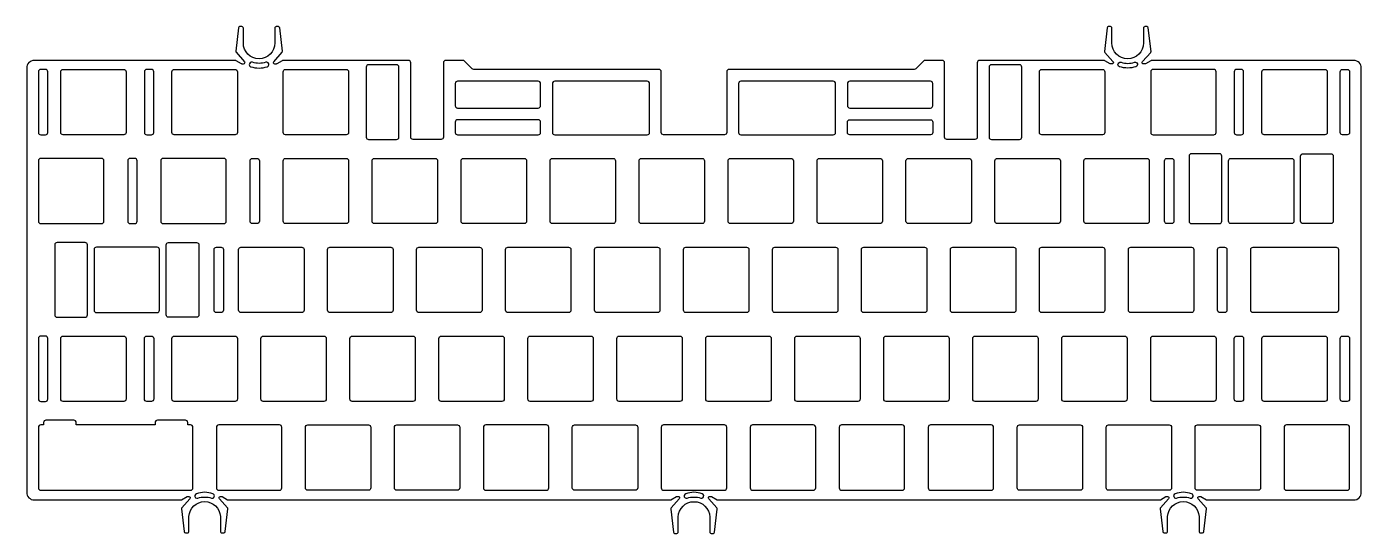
# Model space of a CAD drawing. Header units: millimetres. Extents: x -293 to -7, y -112 to -4.
import ezdxf

# ---------------------------------------------------------------- set-up
doc = ezdxf.new("R2010")
doc.units = ezdxf.units.MM
doc.layers.get('0').update_dxf_attribs({"linetype": 'CONTINUOUS'})

msp = doc.modelspace()

# ---------------------------------------------------------------- linework, layer by layer
for points in [[(-40.67, -111.99), (-40.1, -107.11, 0.217997), (-40.17, -106.88), (-41.92, -104.96, -0.652125), (-41.7, -104.46), (-41.46, -104.46, -0.129823), (-41.31, -104.5), (-40.15, -105.16, 0.129823), (-40, -105.2), (-8.57, -105.2, 0.414214), (-6.97, -103.6), (-6.97, -12.6, 0.414214), (-8.57, -11), (-51.9, -11, 0.131404), (-52.05, -11.04), (-53.2, -11.7, -0.131404), (-53.35, -11.74), (-53.6, -11.74, -0.64865), (-53.82, -11.24), (-52.07, -9.29, 0.21454), (-52, -9.05), (-52.58, -4.02, 0.381078), (-52.87, -3.75), (-53.31, -3.75, 0.414214), (-53.61, -4.05), (-53.61, -7.25, -1), (-60.36, -7.25), (-60.36, -4.05, 0.414214), (-60.66, -3.75), (-61.09, -3.75, 0.381078), (-61.39, -4.02), (-61.97, -9.05, 0.21454), (-61.89, -9.29), (-60.14, -11.24, -0.64865), (-60.36, -11.74), (-60.61, -11.74, -0.131404), (-60.76, -11.7), (-61.91, -11.04, 0.131404), (-62.06, -11), (-88.7, -11, 0.414214), (-89.2, -11.5), (-89.2, -27.43, -0.414214), (-89.7, -27.93), (-95.7, -27.93, -0.414214), (-96.2, -27.43), (-96.2, -11.5, 0.414214), (-96.7, -11), (-100.37, -11, 0.198912), (-100.73, -11.15), (-102.37, -12.79, -0.198912), (-102.72, -12.93), (-142.35, -12.93, 0.414214), (-142.85, -13.43), (-142.85, -26.43, -0.414214), (-143.35, -26.93), (-156.35, -26.93, -0.414214), (-156.85, -26.43), (-156.85, -13.43, 0.414214), (-157.35, -12.93), (-196.98, -12.93, -0.198912), (-197.33, -12.79), (-198.97, -11.15, 0.198912), (-199.33, -11), (-203, -11, 0.414214), (-203.5, -11.5), (-203.5, -27.43, -0.414214), (-204, -27.93), (-210, -27.93, -0.414214), (-210.5, -27.43), (-210.5, -11.5, 0.414214), (-211, -11), (-237.89, -11, 0.134131), (-238.04, -11.04), (-239.18, -11.71, -0.134131), (-239.33, -11.76), (-239.59, -11.76, -0.642694), (-239.82, -11.26), (-238.05, -9.22, 0.210491), (-237.98, -8.99), (-238.56, -4.02, 0.380701), (-238.86, -3.75), (-239.29, -3.75, 0.414214), (-239.59, -4.05), (-239.59, -7.25, -1), (-246.34, -7.25), (-246.34, -4.05, 0.414214), (-246.64, -3.75), (-247.08, -3.75, 0.380701), (-247.37, -4.02), (-247.95, -8.99, 0.210491), (-247.88, -9.22), (-246.12, -11.26, -0.642694), (-246.35, -11.76), (-246.61, -11.76, -0.134131), (-246.76, -11.71), (-247.9, -11.04, 0.134131), (-248.05, -11), (-291.12, -11, 0.414214), (-292.72, -12.6), (-292.72, -103.6, 0.414214), (-291.12, -105.2), (-259.7, -105.2, 0.129823), (-259.55, -105.16), (-258.39, -104.5, -0.129823), (-258.24, -104.46), (-258, -104.46, -0.652125), (-257.78, -104.96), (-259.53, -106.88, 0.217997), (-259.6, -107.11), (-259.03, -111.99, 0.380093), (-258.73, -112.25), (-258.29, -112.25, 0.414214), (-257.99, -111.95), (-257.99, -108.75, -0.943666), (-251.26, -108.75), (-251.26, -111.95, 0.414214), (-250.96, -112.25), (-250.52, -112.25, 0.380093), (-250.22, -111.99), (-249.65, -107.11, 0.217997), (-249.72, -106.88), (-251.47, -104.96, -0.652125), (-251.25, -104.46), (-251.01, -104.46, -0.129823), (-250.86, -104.5), (-249.7, -105.16, 0.129823), (-249.55, -105.2), (-154.93, -105.2, 0.132332), (-154.78, -105.16), (-153.63, -104.49, -0.132332), (-153.48, -104.45), (-153.23, -104.45, -0.646619), (-153, -104.95), (-154.76, -106.93, 0.213622), (-154.83, -107.17), (-154.25, -112.1, 0.380445), (-153.96, -112.37), (-153.52, -112.37, 0.414214), (-153.22, -112.07), (-153.22, -108.87, -0.975705), (-146.48, -108.87), (-146.48, -112.07, 0.414214), (-146.18, -112.37), (-145.74, -112.37, 0.380445), (-145.44, -112.1), (-144.87, -107.17, 0.213622), (-144.94, -106.93), (-146.7, -104.95, -0.646619), (-146.47, -104.45), (-146.22, -104.45, -0.132332), (-146.07, -104.49), (-144.92, -105.16, 0.132332), (-144.77, -105.2), (-50.15, -105.2, 0.129823), (-50, -105.16), (-48.84, -104.5, -0.129823), (-48.69, -104.46), (-48.45, -104.46, -0.652125), (-48.23, -104.96), (-49.98, -106.88, 0.217997), (-50.05, -107.11), (-49.48, -111.99, 0.380093), (-49.18, -112.25), (-48.74, -112.25, 0.414214), (-48.44, -111.95), (-48.44, -108.75, -0.943666), (-41.71, -108.75), (-41.71, -111.95, 0.414214), (-41.41, -112.25), (-40.97, -112.25, 0.380093)], [(-244.73, -12.33, 0.168238), (-241.21, -12.33, 1), (-241.54, -11.38, -0.168238), (-244.4, -11.38, 1)], [(-58.41, -11.38, 0.168238), (-55.55, -11.38, -1), (-55.22, -12.33, -0.168238), (-58.74, -12.33, -1)], [(-289.7, -12.93, 0.414214), (-290.2, -13.43), (-290.2, -26.43, 0.414214), (-289.7, -26.93), (-288.7, -26.93, 0.414214), (-288.2, -26.43), (-288.2, -13.43, 0.414214), (-288.7, -12.93)], [(-284.94, -12.93), (-271.94, -12.93, -0.414214), (-271.44, -13.43), (-271.44, -26.43, -0.414214), (-271.94, -26.93), (-284.94, -26.93, -0.414214), (-285.44, -26.43), (-285.44, -13.43, -0.414214)], [(-267.03, -12.93, 0.414214), (-267.53, -13.43), (-267.53, -26.43, 0.414214), (-267.03, -26.93), (-266.03, -26.93, 0.414214), (-265.53, -26.43), (-265.53, -13.43, 0.414214), (-266.03, -12.93)], [(-261.12, -12.93), (-248.12, -12.93, -0.414214), (-247.62, -13.43), (-247.62, -26.43, -0.414214), (-248.12, -26.93), (-261.12, -26.93, -0.414214), (-261.62, -26.43), (-261.62, -13.43, -0.414214)], [(-237.31, -12.93), (-224.31, -12.93, -0.414214), (-223.81, -13.43), (-223.81, -26.43, -0.414214), (-224.31, -26.93), (-237.31, -26.93, -0.414214), (-237.81, -26.43), (-237.81, -13.43, -0.414214)], [(-213.52, -27.93, 0.414214), (-213.02, -27.43), (-213.02, -12.43, 0.414214), (-213.52, -11.93), (-219.52, -11.93, 0.414214), (-220.02, -12.43), (-220.02, -27.43, 0.414214), (-219.52, -27.93)], [(-80.17, -27.93, 0.414214), (-79.67, -27.43), (-79.67, -12.43, 0.414214), (-80.17, -11.93), (-86.17, -11.93, 0.414214), (-86.67, -12.43), (-86.67, -27.43, 0.414214), (-86.17, -27.93)], [(-62.39, -26.93), (-75.39, -26.93, -0.414214), (-75.89, -26.43), (-75.89, -13.43, -0.414214), (-75.39, -12.93), (-62.39, -12.93, -0.414214), (-61.89, -13.43), (-61.89, -26.43, -0.414214)], [(-52.07, -26.43, 0.414214), (-51.57, -26.93), (-38.57, -26.93, 0.414214), (-38.07, -26.43), (-38.07, -13.43, 0.414214), (-38.57, -12.93), (-51.57, -12.93, 0.414214), (-52.07, -13.43)], [(-33.67, -12.93, 0.414214), (-34.17, -13.43), (-34.17, -26.43, 0.414214), (-33.67, -26.93), (-32.67, -26.93, 0.414214), (-32.17, -26.43), (-32.17, -13.43, 0.414214), (-32.67, -12.93)], [(-28.26, -26.43), (-28.26, -13.43, -0.414214), (-27.76, -12.93), (-14.76, -12.93, -0.414214), (-14.26, -13.43), (-14.26, -26.43, -0.414214), (-14.76, -26.93), (-27.76, -26.93, -0.414214)], [(-10, -26.93), (-11, -26.93, -0.414214), (-11.5, -26.43), (-11.5, -13.43, -0.414214), (-11, -12.93), (-10, -12.93, -0.414214), (-9.5, -13.43), (-9.5, -26.43, -0.414214)], [(-200.97, -20.69, 0.414214), (-200.47, -21.19), (-183.2, -21.19, 0.414214), (-182.7, -20.69), (-182.7, -15.96, 0.414214), (-183.2, -15.46), (-200.47, -15.46, 0.414214), (-200.97, -15.96)], [(-180.17, -26.43, 0.414214), (-179.67, -26.93), (-159.87, -26.93, 0.414214), (-159.37, -26.43), (-159.37, -15.96, 0.414214), (-159.87, -15.46), (-179.67, -15.46, 0.414214), (-180.17, -15.96)], [(-119.52, -15.96, 0.414214), (-120.02, -15.46), (-139.82, -15.46, 0.414214), (-140.32, -15.96), (-140.32, -26.43, 0.414214), (-139.82, -26.93), (-120.02, -26.93, 0.414214), (-119.52, -26.43)], [(-98.72, -15.96, 0.414214), (-99.22, -15.46), (-116.5, -15.46, 0.414214), (-117, -15.96), (-117, -20.69, 0.414214), (-116.5, -21.19), (-99.22, -21.19, 0.414214), (-98.72, -20.69)], [(-200.47, -23.72, 0.414214), (-200.97, -24.22), (-200.97, -26.43, 0.414214), (-200.47, -26.93), (-183.2, -26.93, 0.414214), (-182.7, -26.43), (-182.7, -24.22, 0.414214), (-183.2, -23.72)], [(-116.5, -23.72), (-99.22, -23.72, -0.414214), (-98.72, -24.22), (-98.72, -26.43, -0.414214), (-99.22, -26.93), (-116.5, -26.93, -0.414214), (-117, -26.43), (-117, -24.22, -0.414214)], [(-43.84, -45.48, 0.414214), (-43.34, -45.98), (-37.34, -45.98, 0.414214), (-36.84, -45.48), (-36.84, -31.48, 0.414214), (-37.34, -30.98), (-43.34, -30.98, 0.414214), (-43.84, -31.48)], [(-12.97, -31.48), (-12.97, -45.48, -0.414214), (-13.47, -45.98), (-19.47, -45.98, -0.414214), (-19.97, -45.48), (-19.97, -31.48, -0.414214), (-19.47, -30.98), (-13.47, -30.98, -0.414214)], [(-289.7, -31.98, 0.414214), (-290.2, -32.48), (-290.2, -45.48, 0.414214), (-289.7, -45.98), (-276.7, -45.98, 0.414214), (-276.2, -45.48), (-276.2, -32.48, 0.414214), (-276.7, -31.98)], [(-269.6, -45.98, 0.414214), (-269.1, -45.48), (-269.1, -32.48, 0.414214), (-269.6, -31.98), (-270.6, -31.98, 0.414214), (-271.1, -32.48), (-271.1, -45.48, 0.414214), (-270.6, -45.98)], [(-250.01, -32.48, 0.414214), (-250.51, -31.98), (-263.51, -31.98, 0.414214), (-264.01, -32.48), (-264.01, -45.48, 0.414214), (-263.51, -45.98), (-250.51, -45.98, 0.414214), (-250.01, -45.48)], [(-244.41, -31.98), (-243.41, -31.98, -0.414214), (-242.91, -32.48), (-242.91, -45.48, -0.414214), (-243.41, -45.98), (-244.41, -45.98, -0.414214), (-244.91, -45.48), (-244.91, -32.48, -0.414214)], [(-237.31, -31.98), (-224.31, -31.98, -0.414214), (-223.81, -32.48), (-223.81, -45.48, -0.414214), (-224.31, -45.98), (-237.31, -45.98, -0.414214), (-237.81, -45.48), (-237.81, -32.48, -0.414214)], [(-204.76, -32.48), (-204.76, -45.48, -0.414214), (-205.26, -45.98), (-218.26, -45.98, -0.414214), (-218.76, -45.48), (-218.76, -32.48, -0.414214), (-218.26, -31.98), (-205.26, -31.98, -0.414214)], [(-185.71, -32.48), (-185.71, -45.48, -0.414214), (-186.21, -45.98), (-199.21, -45.98, -0.414214), (-199.71, -45.48), (-199.71, -32.48, -0.414214), (-199.21, -31.98), (-186.21, -31.98, -0.414214)], [(-166.66, -32.48), (-166.66, -45.48, -0.414214), (-167.16, -45.98), (-180.16, -45.98, -0.414214), (-180.66, -45.48), (-180.66, -32.48, -0.414214), (-180.16, -31.98), (-167.16, -31.98, -0.414214)], [(-161.11, -31.98), (-148.11, -31.98, -0.414214), (-147.61, -32.48), (-147.61, -45.48, -0.414214), (-148.11, -45.98), (-161.11, -45.98, -0.414214), (-161.61, -45.48), (-161.61, -32.48, -0.414214)], [(-129.06, -45.98), (-142.06, -45.98, -0.414214), (-142.56, -45.48), (-142.56, -32.48, -0.414214), (-142.06, -31.98), (-129.06, -31.98, -0.414214), (-128.56, -32.48), (-128.56, -45.48, -0.414214)], [(-110.01, -45.98), (-123.01, -45.98, -0.414214), (-123.51, -45.48), (-123.51, -32.48, -0.414214), (-123.01, -31.98), (-110.01, -31.98, -0.414214), (-109.51, -32.48), (-109.51, -45.48, -0.414214)], [(-104.46, -45.48), (-104.46, -32.48, -0.414214), (-103.96, -31.98), (-90.96, -31.98, -0.414214), (-90.46, -32.48), (-90.46, -45.48, -0.414214), (-90.96, -45.98), (-103.96, -45.98, -0.414214)], [(-71.91, -45.98), (-84.91, -45.98, -0.414214), (-85.41, -45.48), (-85.41, -32.48, -0.414214), (-84.91, -31.98), (-71.91, -31.98, -0.414214), (-71.41, -32.48), (-71.41, -45.48, -0.414214)], [(-65.86, -31.98), (-52.86, -31.98, -0.414214), (-52.36, -32.48), (-52.36, -45.48, -0.414214), (-52.86, -45.98), (-65.86, -45.98, -0.414214), (-66.36, -45.48), (-66.36, -32.48, -0.414214)], [(-48.6, -31.98), (-47.6, -31.98, -0.414214), (-47.1, -32.48), (-47.1, -45.48, -0.414214), (-47.6, -45.98), (-48.6, -45.98, -0.414214), (-49.1, -45.48), (-49.1, -32.48, -0.414214)], [(-35.41, -45.48), (-35.41, -32.48, -0.414214), (-34.91, -31.98), (-21.91, -31.98, -0.414214), (-21.41, -32.48), (-21.41, -45.48, -0.414214), (-21.91, -45.98), (-34.91, -45.98, -0.414214)], [(-286.73, -65.53, 0.414214), (-286.23, -66.03), (-280.23, -66.03, 0.414214), (-279.73, -65.53), (-279.73, -50.53, 0.414214), (-280.23, -50.03), (-286.23, -50.03, 0.414214), (-286.73, -50.53)], [(-278.29, -64.53, 0.414214), (-277.79, -65.03), (-264.79, -65.03, 0.414214), (-264.29, -64.53), (-264.29, -51.53, 0.414214), (-264.79, -51.03), (-277.79, -51.03, 0.414214), (-278.29, -51.53)], [(-255.86, -50.53), (-255.86, -65.53, -0.414214), (-256.36, -66.03), (-262.36, -66.03, -0.414214), (-262.86, -65.53), (-262.86, -50.53, -0.414214), (-262.36, -50.03), (-256.36, -50.03, -0.414214)], [(-252.1, -51.03), (-251.1, -51.03, -0.414214), (-250.6, -51.53), (-250.6, -64.53, -0.414214), (-251.1, -65.03), (-252.1, -65.03, -0.414214), (-252.6, -64.53), (-252.6, -51.53, -0.414214)], [(-233.34, -51.53), (-233.34, -64.53, -0.414214), (-233.84, -65.03), (-246.84, -65.03, -0.414214), (-247.34, -64.53), (-247.34, -51.53, -0.414214), (-246.84, -51.03), (-233.84, -51.03, -0.414214)], [(-214.29, -51.53), (-214.29, -64.53, -0.414214), (-214.79, -65.03), (-227.79, -65.03, -0.414214), (-228.29, -64.53), (-228.29, -51.53, -0.414214), (-227.79, -51.03), (-214.79, -51.03, -0.414214)], [(-195.24, -51.53), (-195.24, -64.53, -0.414214), (-195.74, -65.03), (-208.74, -65.03, -0.414214), (-209.24, -64.53), (-209.24, -51.53, -0.414214), (-208.74, -51.03), (-195.74, -51.03, -0.414214)], [(-189.69, -51.03), (-176.69, -51.03, -0.414214), (-176.19, -51.53), (-176.19, -64.53, -0.414214), (-176.69, -65.03), (-189.69, -65.03, -0.414214), (-190.19, -64.53), (-190.19, -51.53, -0.414214)], [(-171.14, -64.53), (-171.14, -51.53, -0.414214), (-170.64, -51.03), (-157.64, -51.03, -0.414214), (-157.14, -51.53), (-157.14, -64.53, -0.414214), (-157.64, -65.03), (-170.64, -65.03, -0.414214)], [(-138.59, -65.03), (-151.59, -65.03, -0.414214), (-152.09, -64.53), (-152.09, -51.53, -0.414214), (-151.59, -51.03), (-138.59, -51.03, -0.414214), (-138.09, -51.53), (-138.09, -64.53, -0.414214)], [(-119.54, -65.03), (-132.54, -65.03, -0.414214), (-133.04, -64.53), (-133.04, -51.53, -0.414214), (-132.54, -51.03), (-119.54, -51.03, -0.414214), (-119.04, -51.53), (-119.04, -64.53, -0.414214)], [(-113.99, -64.53), (-113.99, -51.53, -0.414214), (-113.49, -51.03), (-100.49, -51.03, -0.414214), (-99.99, -51.53), (-99.99, -64.53, -0.414214), (-100.49, -65.03), (-113.49, -65.03, -0.414214)], [(-80.94, -51.53), (-80.94, -64.53, -0.414214), (-81.44, -65.03), (-94.44, -65.03, -0.414214), (-94.94, -64.53), (-94.94, -51.53, -0.414214), (-94.44, -51.03), (-81.44, -51.03, -0.414214)], [(-62.39, -65.03), (-75.39, -65.03, -0.414214), (-75.89, -64.53), (-75.89, -51.53, -0.414214), (-75.39, -51.03), (-62.39, -51.03, -0.414214), (-61.89, -51.53), (-61.89, -64.53, -0.414214)], [(-42.84, -51.53), (-42.84, -64.53, -0.414214), (-43.34, -65.03), (-56.34, -65.03, -0.414214), (-56.84, -64.53), (-56.84, -51.53, -0.414214), (-56.34, -51.03), (-43.34, -51.03, -0.414214)], [(-36.24, -65.03), (-37.24, -65.03, -0.414214), (-37.74, -64.53), (-37.74, -51.53, -0.414214), (-37.24, -51.03), (-36.24, -51.03, -0.414214), (-35.74, -51.53), (-35.74, -64.53, -0.414214)], [(-11.88, -51.53), (-11.88, -64.53, -0.414214), (-12.38, -65.03), (-30.14, -65.03, -0.414214), (-30.64, -64.53), (-30.64, -51.53, -0.414214), (-30.14, -51.03), (-12.38, -51.03, -0.414214)], [(-290.2, -83.58, 0.414214), (-289.7, -84.08), (-288.7, -84.08, 0.414214), (-288.2, -83.58), (-288.2, -70.58, 0.414214), (-288.7, -70.08), (-289.7, -70.08, 0.414214), (-290.2, -70.58)], [(-271.44, -70.58), (-271.44, -83.58, -0.414214), (-271.94, -84.08), (-284.94, -84.08, -0.414214), (-285.44, -83.58), (-285.44, -70.58, -0.414214), (-284.94, -70.08), (-271.94, -70.08, -0.414214)], [(-267.03, -70.08), (-266.03, -70.08, -0.414214), (-265.53, -70.58), (-265.53, -83.58, -0.414214), (-266.03, -84.08), (-267.03, -84.08, -0.414214), (-267.53, -83.58), (-267.53, -70.58, -0.414214)], [(-248.12, -84.08), (-261.12, -84.08, -0.414214), (-261.62, -83.58), (-261.62, -70.58, -0.414214), (-261.12, -70.08), (-248.12, -70.08, -0.414214), (-247.62, -70.58), (-247.62, -83.58, -0.414214)], [(-242.57, -83.58), (-242.57, -70.58, -0.414214), (-242.07, -70.08), (-229.07, -70.08, -0.414214), (-228.57, -70.58), (-228.57, -83.58, -0.414214), (-229.07, -84.08), (-242.07, -84.08, -0.414214)], [(-209.52, -70.58), (-209.52, -83.58, -0.414214), (-210.02, -84.08), (-223.02, -84.08, -0.414214), (-223.52, -83.58), (-223.52, -70.58, -0.414214), (-223.02, -70.08), (-210.02, -70.08, -0.414214)], [(-203.97, -70.08), (-190.97, -70.08, -0.414214), (-190.47, -70.58), (-190.47, -83.58, -0.414214), (-190.97, -84.08), (-203.97, -84.08, -0.414214), (-204.47, -83.58), (-204.47, -70.58, -0.414214)], [(-171.42, -70.58), (-171.42, -83.58, -0.414214), (-171.92, -84.08), (-184.92, -84.08, -0.414214), (-185.42, -83.58), (-185.42, -70.58, -0.414214), (-184.92, -70.08), (-171.92, -70.08, -0.414214)], [(-166.37, -83.58), (-166.37, -70.58, -0.414214), (-165.87, -70.08), (-152.87, -70.08, -0.414214), (-152.37, -70.58), (-152.37, -83.58, -0.414214), (-152.87, -84.08), (-165.87, -84.08, -0.414214)], [(-133.82, -84.08), (-146.82, -84.08, -0.414214), (-147.32, -83.58), (-147.32, -70.58, -0.414214), (-146.82, -70.08), (-133.82, -70.08, -0.414214), (-133.32, -70.58), (-133.32, -83.58, -0.414214)], [(-114.27, -70.58), (-114.27, -83.58, -0.414214), (-114.77, -84.08), (-127.77, -84.08, -0.414214), (-128.27, -83.58), (-128.27, -70.58, -0.414214), (-127.77, -70.08), (-114.77, -70.08, -0.414214)], [(-108.72, -70.08), (-95.72, -70.08, -0.414214), (-95.22, -70.58), (-95.22, -83.58, -0.414214), (-95.72, -84.08), (-108.72, -84.08, -0.414214), (-109.22, -83.58), (-109.22, -70.58, -0.414214)], [(-90.17, -83.58), (-90.17, -70.58, -0.414214), (-89.67, -70.08), (-76.67, -70.08, -0.414214), (-76.17, -70.58), (-76.17, -83.58, -0.414214), (-76.67, -84.08), (-89.67, -84.08, -0.414214)], [(-57.12, -70.58), (-57.12, -83.58, -0.414214), (-57.62, -84.08), (-70.62, -84.08, -0.414214), (-71.12, -83.58), (-71.12, -70.58, -0.414214), (-70.62, -70.08), (-57.62, -70.08, -0.414214)], [(-52.07, -83.58), (-52.07, -70.58, -0.414214), (-51.57, -70.08), (-38.57, -70.08, -0.414214), (-38.07, -70.58), (-38.07, -83.58, -0.414214), (-38.57, -84.08), (-51.57, -84.08, -0.414214)], [(-33.67, -70.08), (-32.67, -70.08, -0.414214), (-32.17, -70.58), (-32.17, -83.58, -0.414214), (-32.67, -84.08), (-33.67, -84.08, -0.414214), (-34.17, -83.58), (-34.17, -70.58, -0.414214)], [(-14.76, -84.08), (-27.76, -84.08, -0.414214), (-28.26, -83.58), (-28.26, -70.58, -0.414214), (-27.76, -70.08), (-14.76, -70.08, -0.414214), (-14.26, -70.58), (-14.26, -83.58, -0.414214)], [(-11, -70.08), (-10, -70.08, -0.414214), (-9.5, -70.58), (-9.5, -83.58, -0.414214), (-10, -84.08), (-11, -84.08, -0.414214), (-11.5, -83.58), (-11.5, -70.58, -0.414214)], [(-257.65, -103.13, 0.414214), (-257.15, -102.63), (-257.15, -89.63, 0.414214), (-257.65, -89.13), (-258.24, -89.13), (-258.24, -88.63, 0.414214), (-258.74, -88.13), (-264.74, -88.13, 0.414214), (-265.24, -88.63), (-265.24, -89.13), (-282.11, -89.13), (-282.11, -88.63, 0.414214), (-282.61, -88.13), (-288.61, -88.13, 0.414214), (-289.11, -88.63), (-289.11, -89.13), (-289.7, -89.13, 0.414214), (-290.2, -89.63), (-290.2, -102.63, 0.414214), (-289.7, -103.13)], [(-238.1, -89.63, 0.414214), (-238.6, -89.13), (-251.6, -89.13, 0.414214), (-252.1, -89.63), (-252.1, -102.63, 0.414214), (-251.6, -103.13), (-238.6, -103.13, 0.414214), (-238.1, -102.63)], [(-233.05, -102.63), (-233.05, -89.63, -0.414214), (-232.55, -89.13), (-219.55, -89.13, -0.414214), (-219.05, -89.63), (-219.05, -102.63, -0.414214), (-219.55, -103.13), (-232.55, -103.13, -0.414214)], [(-213.5, -89.13), (-200.5, -89.13, -0.414214), (-200, -89.63), (-200, -102.63, -0.414214), (-200.5, -103.13), (-213.5, -103.13, -0.414214), (-214, -102.63), (-214, -89.63, -0.414214)], [(-194.95, -102.63, 0.414214), (-194.45, -103.13), (-181.45, -103.13, 0.414214), (-180.95, -102.63), (-180.95, -89.63, 0.414214), (-181.45, -89.13), (-194.45, -89.13, 0.414214), (-194.95, -89.63)], [(-162.4, -103.13), (-175.4, -103.13, -0.414214), (-175.9, -102.63), (-175.9, -89.63, -0.414214), (-175.4, -89.13), (-162.4, -89.13, -0.414214), (-161.9, -89.63), (-161.9, -102.63, -0.414214)], [(-156.85, -102.63, 0.414214), (-156.35, -103.13), (-143.35, -103.13, 0.414214), (-142.85, -102.63), (-142.85, -89.63, 0.414214), (-143.35, -89.13), (-156.35, -89.13, 0.414214), (-156.85, -89.63)], [(-123.8, -89.63, 0.414214), (-124.3, -89.13), (-137.3, -89.13, 0.414214), (-137.8, -89.63), (-137.8, -102.63, 0.414214), (-137.3, -103.13), (-124.3, -103.13, 0.414214), (-123.8, -102.63)], [(-118.75, -102.63, 0.414214), (-118.25, -103.13), (-105.25, -103.13, 0.414214), (-104.75, -102.63), (-104.75, -89.63, 0.414214), (-105.25, -89.13), (-118.25, -89.13, 0.414214), (-118.75, -89.63)], [(-85.7, -89.63, 0.414214), (-86.2, -89.13), (-99.2, -89.13, 0.414214), (-99.7, -89.63), (-99.7, -102.63, 0.414214), (-99.2, -103.13), (-86.2, -103.13, 0.414214), (-85.7, -102.63)], [(-67.15, -103.13), (-80.15, -103.13, -0.414214), (-80.65, -102.63), (-80.65, -89.63, -0.414214), (-80.15, -89.13), (-67.15, -89.13, -0.414214), (-66.65, -89.63), (-66.65, -102.63, -0.414214)], [(-47.6, -89.63), (-47.6, -102.63, -0.414214), (-48.1, -103.13), (-61.1, -103.13, -0.414214), (-61.6, -102.63), (-61.6, -89.63, -0.414214), (-61.1, -89.13), (-48.1, -89.13, -0.414214)], [(-28.55, -89.63), (-28.55, -102.63, -0.414214), (-29.05, -103.13), (-42.05, -103.13, -0.414214), (-42.55, -102.63), (-42.55, -89.63, -0.414214), (-42.05, -89.13), (-29.05, -89.13, -0.414214)], [(-23, -89.13, 0.414214), (-23.5, -89.63), (-23.5, -102.63, 0.414214), (-23, -103.13), (-10, -103.13, 0.414214), (-9.5, -102.63), (-9.5, -89.63, 0.414214), (-10, -89.13)], [(-253.19, -104.82, 1), (-252.87, -103.87, 0.168238), (-256.38, -103.87, 1), (-256.06, -104.82, -0.168238)], [(-148.09, -103.87, 0.168238), (-151.61, -103.87, 1), (-151.28, -104.82, -0.168238), (-148.42, -104.82, 1)], [(-46.83, -103.87, 1), (-46.51, -104.82, -0.168238), (-43.64, -104.82, 1), (-43.32, -103.87, 0.168238)]]:
    msp.add_lwpolyline(points, format="xyb", close=True)

doc.saveas('drawing.dxf')
